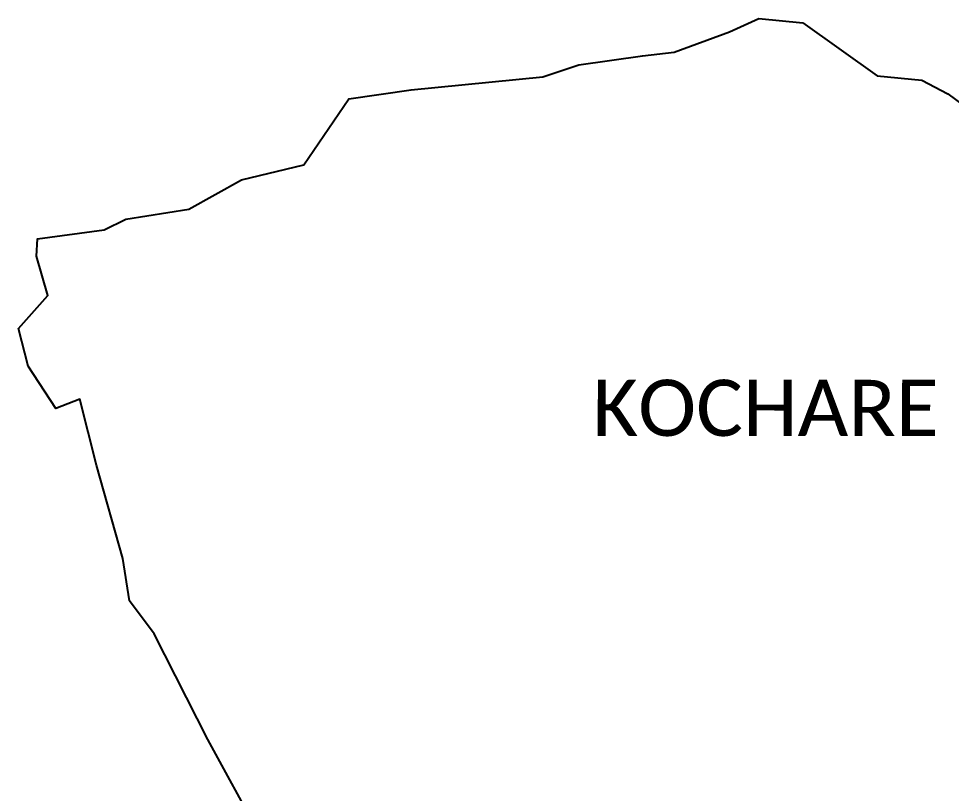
# Model space of a CAD drawing. Header units: metres. Extents: x 339539 to 346860, y 1761940 to 1765899.
# Drawn here: x 342825 to 345207, y 1763920 to 1765899 of the extents above; entities that cross this region are included whole.
import ezdxf

# ---------------------------------------------------------------- set-up
doc = ezdxf.new("R2010")
doc.units = ezdxf.units.M
doc.layers.add('VILLAGE BOUNDRY', color=10, linetype='Continuous')
doc.layers.add('VILLAGE NAME', color=250, linetype='Continuous')

msp = doc.modelspace()

# ---------------------------------------------------------------- linework, layer by layer
at = {"layer": 'VILLAGE BOUNDRY', "color": 3}
for points in [[(343440.3, 1763815.6), (343308.4, 1764057.1), (343171.8, 1764327.7), (343108.1, 1764411.6), (343091.7, 1764519.5), (343024.5, 1764758.3), (342982, 1764927.1), (342920.6, 1764903), (342849.6, 1765011.2), (342825.4, 1765107.9), (342899.9, 1765191.9), (342871.2, 1765292.6), (342873.4, 1765336.9), (343043.4, 1765359.6), (343099.3, 1765386.8), (343260, 1765412.3), (343394.3, 1765487.7), (343553.3, 1765525.6), (343668.7, 1765694.5), (343827.3, 1765717.7), (344163.8, 1765751), (344256, 1765781.7), (344418.4, 1765804), (344499.6, 1765814), (344640.6, 1765865.7), (344715.5, 1765899.4)], [(344715.5, 1765899.4), (344827.4, 1765888.5)], [(344827.4, 1765888.5), (345017.3, 1765752.9), (345131.4, 1765742.2), (345198.1, 1765707.3), (345273.3, 1765651.7)]]:
    msp.add_lwpolyline(points, dxfattribs=at)

# ---------------------------------------------------------------- texts
at = {"layer": 'VILLAGE NAME', "insert": (344290.8, 1764976.8), "char_height": 143.7, "attachment_point": 1, "rotation": 359.9793}
msp.add_mtext_dynamic_manual_height_columns('{\\fCalibri|b0|i0|c0|p34;KOCHARE}', width=1418, gutter_width=718.5, heights=[0], dxfattribs=at)
msp.add_mtext_dynamic_manual_height_columns('{\\fCalibri|b0|i0|c0|p34;KOCHARE}', width=1418, gutter_width=718.5, heights=[0], dxfattribs=at)

doc.saveas('drawing.dxf')
